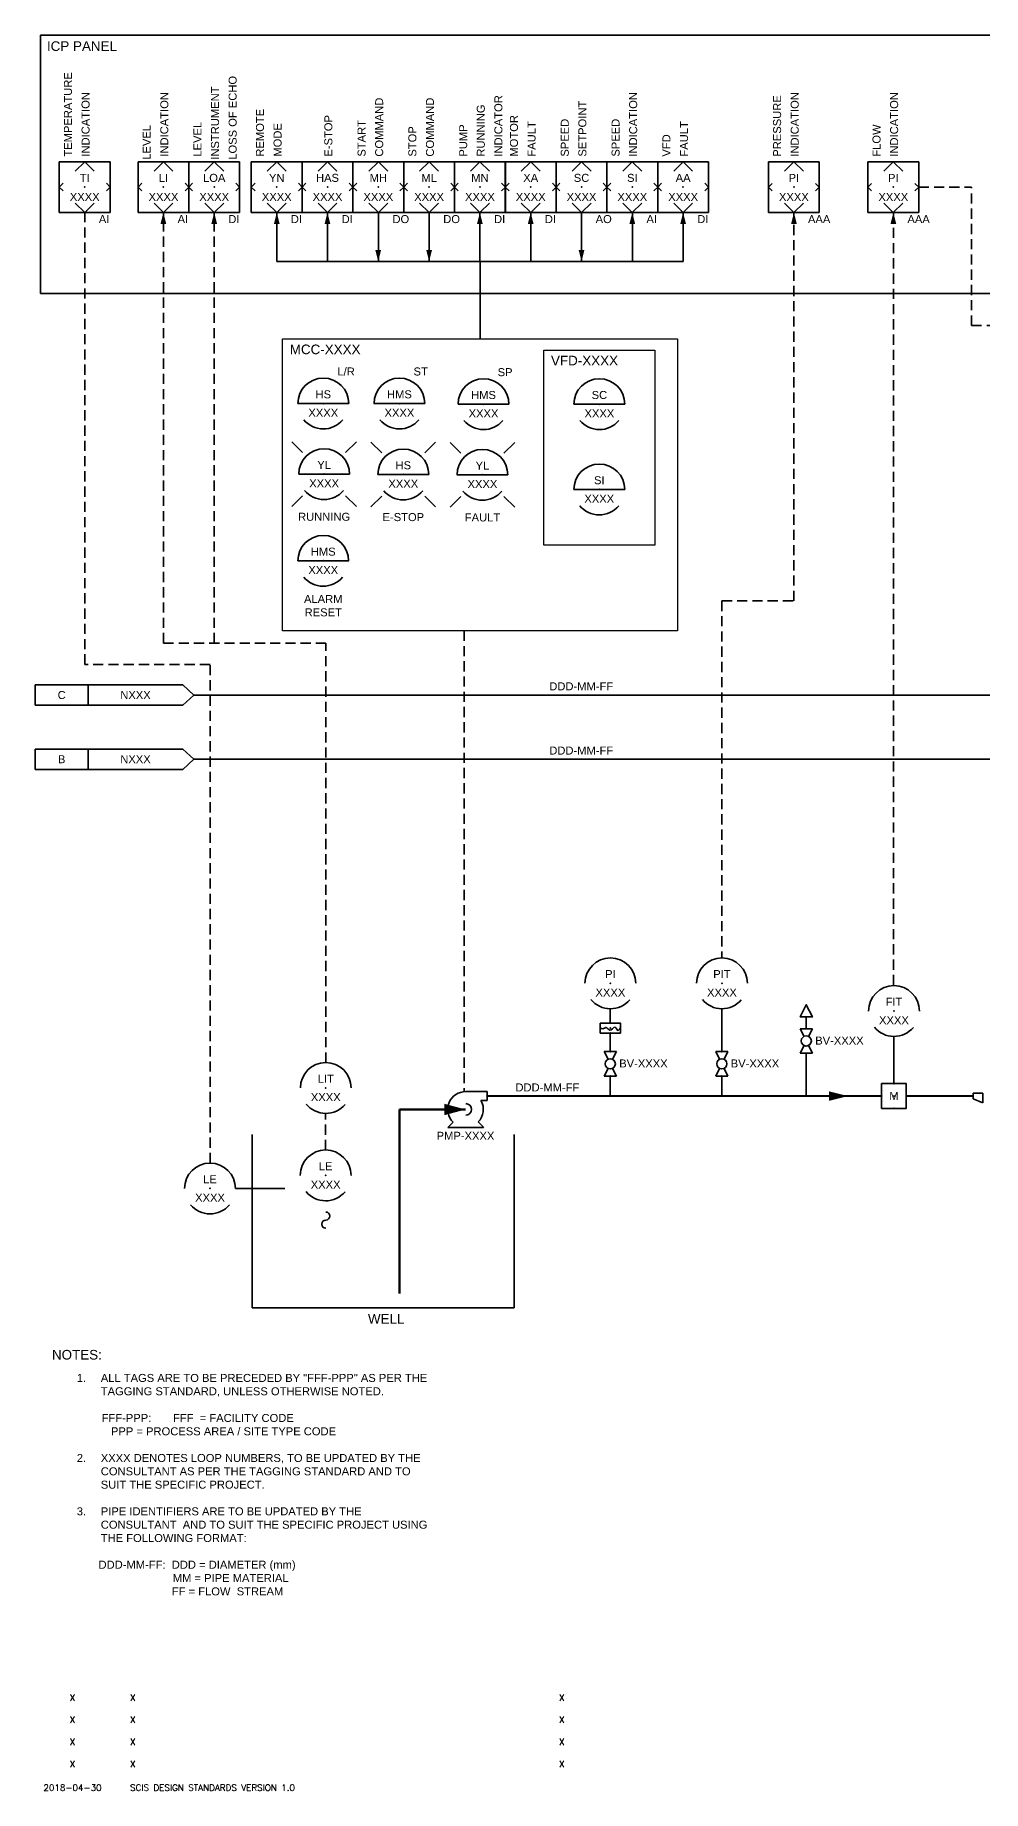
# Paper-space layout '01-Typical Well - A1 Sheet' of a CAD drawing. Extents: x 47 to 816, y 22 to 571.
# Drawn here: x 47 to 343, y 22 to 571 of the extents above; entities that cross this region are included whole.
import ezdxf
from ezdxf.enums import TextEntityAlignment as Align

# ---------------------------------------------------------------- set-up
doc = ezdxf.new("R2010")
doc.units = 0
doc.linetypes.add('HIDDEN2', pattern=[4.7625, 3.175, -1.5875])
doc.layers.add('BOR-A1', color=7, linetype='Continuous')
for name, color, linetype, lineweight in [('D-EQPM', 4, 'Continuous', 35), ('D-MAJOR', 6, 'Continuous', 70), ('D-MINOR', 4, 'Continuous', 35), ('D-VALV', 4, 'Continuous', 35), ('G-ANNO-SYMB', 4, 'Continuous', 35), ('N-ANNO-TEXT', 3, 'Continuous', 18), ('N-CONT-PANL', 3, 'Continuous', 25), ('N-EQPM', 4, 'Continuous', 35), ('N-INST', 4, 'Continuous', 35), ('N-SGNL-ELEC', 4, 'HIDDEN2', 35), ('N-SWLN', 4, '_SOFTWARE', 35)]:
    doc.layers.add(name, color=color, linetype=linetype, lineweight=lineweight)
doc.styles.add('_CGS_2-5_NOTES', font='arial.ttf', dxfattribs={"height": 2.5})
doc.styles.add('_CGS_2-5_SYMBOL', font='arial.ttf', dxfattribs={"height": 2.5})
doc.styles.get("Standard").update_dxf_attribs({"font": 'arial.ttf'})
doc.styles.add('STD2-0', font='simplex.shx', dxfattribs={"height": 2})
doc.linetypes.add('_SOFTWARE', pattern='A,8.5,1.75,["o",Standard,S=2.5,R=0,X=0,Y=-0.7969],-1.5485', length=11.7985)

# ---------------------------------------------------------------- blocks, each defined once
blk = doc.blocks.new('_N_INST_FIELD_OP ACCESS')
for start, end in [(0, 180), (219.6995, 319.7606)]:
    blk.add_arc((0, 0), 7.94, start, end)
blk.add_point((0, 0))
at = {"style": '_CGS_2-5_SYMBOL'}
blk.add_attdef('ABB', (4.41, 8.76), '', height=2.5, dxfattribs=at)
for tag, p in [('TAG', (0, 1.63)), ('NO', (0, -4.12))]:
    blk.add_attdef(tag, text='', height=2.5, dxfattribs=at).set_placement(p, align=Align.CENTER)
blk = doc.blocks.new('_N_PLC_FIELD_OP ACCESS')
for p, q in [((-7.94, 15.87), (7.94, 15.87)), ((-7.94, 0), (-7.94, 15.87)), ((0, 15.87), (-2.96, 12.91)), ((2.96, 12.91), (0, 15.87)), ((7.94, 0), (7.94, 15.87)), ((-6.76, 9.11), (-7.94, 7.94)), ((-7.94, 7.94), (-6.76, 6.76)), ((7.94, 7.94), (6.76, 9.11)), ((6.76, 6.76), (7.94, 7.94)), ((7.94, 0), (-7.94, 0)), ((-2.96, 2.96), (0, 0)), ((0, 0), (2.96, 2.96))]:
    blk.add_line(p, q)
blk.add_point((0, 7.94))
at = {"style": '_CGS_2-5_SYMBOL'}
for tag, p in [('DESCRIPTION1', (-3.99, 16.48)), ('DESCRIPTION2', (1.51, 16.48)), ('DESCRIPTION3', (7.01, 16.48))]:
    blk.add_attdef(tag, p, '', height=2.5, rotation=90, dxfattribs=at)
for tag, p in [('TAG', (0, 9.57)), ('NO', (0, 3.62))]:
    blk.add_attdef(tag, text='', height=2.5, dxfattribs=at).set_placement(p, align=Align.CENTER)
blk.add_attdef('ABB', (4.41, -3.31), '', height=2.5, dxfattribs=at)
blk = doc.blocks.new('_N_LIGHT_PANEL')
for p, q in [((-10.12, 10.08), (-6.74, 6.73)), ((10.1, 10.08), (6.72, 6.73)), ((-7.95, 0), (7.95, 0)), ((-10.12, -10.11), (-6.74, -6.76)), ((10.1, -10.11), (6.72, -6.76))]:
    blk.add_line(p, q)
for start, end in [(0, 180), (219.6995, 319.7606)]:
    blk.add_arc((0, 0), 7.94, start, end)
blk.add_point((0, 0))
at = {"style": '_CGS_2-5_SYMBOL'}
blk.add_attdef('ABB', (7.41, 4.76), '', height=2.5, dxfattribs=at)
for tag, p in [('TAG', (0, 1.63)), ('NO', (0, -4.12))]:
    blk.add_attdef(tag, text='', height=2.5, dxfattribs=at).set_placement(p, align=Align.CENTER)
blk = doc.blocks.new('_N_INST_PANEL_OP ACCESS')
blk.add_line((-7.95, 0), (7.95, 0))
for start, end in [(0, 180), (219.6995, 319.7606)]:
    blk.add_arc((0, 0), 7.94, start, end)
at = {"ltscale": 0.0508}
blk.add_point((0, 0), dxfattribs=at)
at = {"style": '_CGS_2-5_SYMBOL'}
blk.add_attdef('ABB', (4.41, 8.76), '', height=2.5, dxfattribs=at)
for tag, p in [('TAG', (0, 1.63)), ('NO', (0, -4.12))]:
    blk.add_attdef(tag, text='', height=2.5, dxfattribs=at).set_placement(p, align=Align.CENTER)
blk = doc.blocks.new('REFa')
for p, q in [((29.5148, 3.175), (0, 3.175)), ((0, -3.175), (0, 3.175)), ((32.9692, 0), (29.5148, 3.175)), ((29.5148, -3.175), (32.9692, 0)), ((0, -3.175), (29.5148, -3.175))]:
    blk.add_line(p, q)
at = {"style": '_CGS_2-5_SYMBOL'}
blk.add_attdef('A', text='', height=2.5, dxfattribs=at).set_placement((14.7574, 0), align=Align.MIDDLE_CENTER)
blk = doc.blocks.new('REFb')
for p, q in [((0, 3.175), (0, -3.175)), ((0, 3.175), (16.6116, 3.175)), ((16.6116, -3.175), (16.6116, 3.175)), ((16.6116, -3.175), (0, -3.175))]:
    blk.add_line(p, q)
at = {"style": '_CGS_2-5_SYMBOL'}
blk.add_attdef('A', text='', height=2.5, dxfattribs=at).set_placement((8.3058, 0), align=Align.MIDDLE_CENTER)
blk = doc.blocks.new('_D_VALVE_BALL - NORMALLY OPEN')
for p, q in [((2.39, 0.71), (0, 1.9)), ((0, 1.9), (0, -1.9)), ((5.23, 0.71), (7.62, 1.9)), ((7.62, 1.9), (7.62, -1.9)), ((0, -1.9), (2.39, -0.71)), ((7.62, -1.9), (5.23, -0.71))]:
    blk.add_line(p, q)
blk.add_circle((3.81, 0), 1.59)
for p in [(0, 0), (7.62, 0)]:
    blk.add_point(p)
blk = doc.blocks.new('_D_PUMP_CENTRIFUGAL')
for p, q in [((13.39, 5.59), (6.71, 5.59)), ((13.39, 2.82), (13.39, 5.59)), ((13.39, 2.82), (11.43, 2.82)), ((2.77, -3.96), (1.07, -5.64)), ((12.34, -5.64), (10.57, -3.89)), ((1.07, -5.64), (12.24, -5.64))]:
    blk.add_line(p, q)
for centre, radius, start, end in [((6.65, 0.03), 5.56, 89.3872, 225.6486), ((6.71, 0.05), 1.81, 270, 90), ((6.65, 0.03), 5.56, 315, 30.0124)]:
    blk.add_arc(centre, radius, start, end)
blk.add_point((13.39, 4.19))
at = {"extrusion": (0, 0, -1)}
blk.add_solid([(-6.68, 0), (0, 1.8), (0, -1.78)], dxfattribs=at)
at = {"style": '_CGS_2-5_SYMBOL'}
blk.add_attdef('XX', text='', height=2.5, dxfattribs=at).set_placement((13.71, -5.8), align=Align.TOP_LEFT)
blk = doc.blocks.new('_D_METER_ELECTROMAGNETIC FLOWMETER')
at = {"flags": 128}
blk.add_lwpolyline([(0, -3.86), (0, 3.86), (7.72, 3.86), (7.72, -3.86)], close=True, dxfattribs=at)
for p in [(0, 0), (3.86, 3.86), (3.86, 0), (7.72, 0), (3.86, -3.86)]:
    blk.add_point(p)
at = {"style": '_CGS_2-5_SYMBOL'}
blk.add_text('M', height=2.5, dxfattribs=at).set_placement((3.87, 0), align=Align.MIDDLE_CENTER)
blk = doc.blocks.new('_D_METER_LEVEL ULTRASOUND')
for centre, radius, start, end in [((0, 0), 7.94, 0, 180), ((0, 0), 7.94, 219.6995, 319.7606), ((0.04, -15.24), 1.27, 90, 270), ((0.04, -12.7), 1.27, 270, 90)]:
    blk.add_arc(centre, radius, start, end)
blk.add_point((0, 0))
at = {"style": '_CGS_2-5_SYMBOL'}
blk.add_attdef('ABB', (4.41, 8.76), '', height=2.5, dxfattribs=at)
for tag, p in [('TAG', (0, 1.63)), ('NO', (0, -4.12))]:
    blk.add_attdef(tag, text='', height=2.5, dxfattribs=at).set_placement(p, align=Align.CENTER)
blk = doc.blocks.new('_D_MISC_ECC REDUCER')
for p, q in [((0, -0.9), (0, 0.9)), ((0, 0.9), (3.05, 0.9)), ((3.05, -2.14), (3.05, 0.9)), ((3.05, -2.14), (0, -0.9))]:
    blk.add_line(p, q)
blk = doc.blocks.new('CGS A1 REV ATT')
at = {"layer": 'BOR-A1', "color": 1, "style": 'STD2-0'}
for tag, p in [('R5-DATE', (58.99, 50.62)), ('R5-BY', (211.87, 50.62)), ('R4-DATE', (58.99, 43.7)), ('R4-BY', (211.87, 43.7)), ('R3-DATE', (58.99, 36.78)), ('R3-BY', (211.87, 36.78)), ('R2-DATE', (58.99, 29.86)), ('R2-BY', (211.87, 29.86)), ('R1-DATE', (58.99, 22.46)), ('R1-BY', (211.87, 22.46))]:
    blk.add_attdef(tag, text='', height=2, dxfattribs=at).set_placement(p, align=Align.CENTER)
for tag, p in [('R5-DESC', (76.99, 50.62)), ('R4-DESC', (76.99, 43.7)), ('R3-DESC', (76.99, 36.78)), ('R2-DESC', (76.99, 29.86)), ('R1-DESC', (76.99, 22.46))]:
    blk.add_attdef(tag, p, '', height=2, dxfattribs=at)

psp = doc.layouts.new('01-Typical Well - A1 Sheet')

# ---------------------------------------------------------------- linework, layer by layer
at = {"layer": 'D-EQPM', "ltscale": 0.0508}
for p, q in [((115.15, 173.39), (115.15, 227.52)), ((197.01, 173.39), (197.01, 227.52)), ((197.01, 173.39), (115.15, 173.39)), ((166.7, 173.39), (197.01, 173.39))]:
    psp.add_line(p, q, dxfattribs=at)
at = {"layer": 'D-MAJOR'}
for p, q in [((188.54, 239.52), (311.81, 239.55)), ((319.54, 239.55), (340.42, 239.53)), ((161.17, 235.32), (181.83, 235.32)), ((161.17, 177.87), (161.17, 235.32))]:
    psp.add_line(p, q, dxfattribs=at)
at = {"layer": 'D-MINOR'}
for p, q in [((96.88, 364.82), (594.67, 364.82)), ((96.88, 344.76), (580.39, 344.76)), ((227.03, 266.81), (227.03, 262.35)), ((261.88, 266.81), (261.88, 253.41)), ((227.03, 259.2), (227.03, 253.41)), ((288.28, 252.93), (288.28, 239.53)), ((227.03, 245.79), (227.03, 239.53)), ((261.88, 245.79), (261.88, 239.53))]:
    psp.add_line(p, q, dxfattribs=at)
at = {"layer": 'D-MINOR', "ltscale": 0.0508, "flags": 128}
psp.add_lwpolyline([(288.28, 260.55), (288.28, 264.23), (286.38, 264.23), (288.28, 268.04), (290.19, 264.23), (288.28, 264.23)], dxfattribs=at)
at = {"layer": 'N-ANNO-TEXT'}
for points in [[(122.81, 515.56, 0, 1.8, 0), (122.81, 511.96, 1.8, 1.8, 0)], [(138.64, 515.56, 0, 1.8, 0), (138.64, 511.96, 1.8, 1.8, 0)], [(186.27, 515.56, 0, 1.8, 0), (186.27, 511.96, 1.8, 1.8, 0)], [(202.17, 515.56, 0, 1.8, 0), (202.17, 511.96, 1.8, 1.8, 0)], [(233.92, 515.56, 0, 1.8, 0), (233.92, 511.96, 1.8, 1.8, 0)], [(249.8, 515.56, 0, 1.8, 0), (249.8, 511.96, 1.8, 1.8, 0)], [(154.52, 500.26, 0, 1.8, 0), (154.52, 503.86, 1.8, 1.8, 0)], [(170.42, 500.26, 0, 1.8, 0), (170.42, 503.86, 1.8, 1.8, 0)], [(218.05, 500.26, 0, 1.8, 0), (218.05, 503.86, 1.8, 1.8, 0)], [(301.33, 239.53, 0, 3, 0), (295.33, 239.53, 3, 3, 0)]]:
    psp.add_lwpolyline(points, format="xyseb", dxfattribs=at)
at = {"layer": 'N-CONT-PANL', "ltscale": 10}
for points in [[(124.59, 476.11), (248.08, 476.11), (248.08, 384.89), (124.59, 384.89)], [(206.23, 472.6), (240.98, 472.6), (240.98, 411.65), (206.23, 411.65)]]:
    psp.add_lwpolyline(points, close=True, dxfattribs=at)
at = {"layer": 'N-EQPM', "ltscale": 0.0508, "flags": 128}
psp.add_lwpolyline([(223.87, 262.35), (223.87, 259.2), (230.19, 259.2), (230.19, 262.35)], close=True, dxfattribs=at)
at = {"layer": 'N-EQPM', "ltscale": 0.0508}
psp.add_open_spline([(223.97, 260.85), (224.21, 260.66), (224.46, 260.6), (224.71, 260.57), (225.02, 260.53), (225.34, 260.95), (225.65, 260.95), (226.1, 260.95), (226.49, 260.19), (226.92, 260.14), (227.45, 260.08), (228.05, 261.06), (228.54, 261.05), (228.91, 261.05), (229.19, 259.78), (229.51, 260.04), (229.73, 260.21), (229.96, 260.46), (230.14, 260.77)], degree=3, knots=[0, 0, 0, 0, 0.104363, 0.104363, 0.104363, 0.238702, 0.238702, 0.238702, 0.438447, 0.438447, 0.438447, 0.685524, 0.685524, 0.685524, 0.871168, 0.871168, 0.871168, 1, 1, 1, 1], dxfattribs=at)
for p in [(227.04, 262.35), (227.04, 260.77), (227.04, 259.2)]:
    psp.add_point(p, dxfattribs=at)
at = {"layer": 'N-INST', "ltscale": 0.0508}
for p, q in [((227.04, 259.2), (227.04, 259.17)), ((315.67, 258.16), (315.67, 243.41))]:
    psp.add_line(p, q, dxfattribs=at)
at = {"layer": 'N-INST', "ltscale": 10}
psp.add_line((109.89, 210.66), (125.3, 210.66), dxfattribs=at)
at = {"layer": 'N-INST'}
psp.add_lwpolyline([(48.99, 570.97), (816, 570.97), (816, 490.3), (48.99, 490.3)], close=True, dxfattribs=at)
at = {"layer": 'N-SGNL-ELEC'}
for p, q in [((323.44, 523.49), (339.89, 523.49)), ((339.89, 480.25), (339.89, 523.49)), ((62.8, 374.38), (62.8, 515.56)), ((87.41, 381.03), (87.41, 515.54)), ((103.29, 381.03), (103.29, 515.54)), ((284.42, 394.22), (284.43, 515.54)), ((315.5, 515.54), (315.51, 274.04)), ((339.89, 480.25), (493.8, 480.25)), ((261.92, 394.22), (261.92, 282.69)), ((261.92, 394.22), (284.42, 394.22)), ((181.34, 384.89), (181.34, 240.89)), ((87.41, 381.03), (138.12, 381.03)), ((138.12, 250), (138.12, 381.03)), ((101.95, 374.38), (62.8, 374.38)), ((101.95, 218.6), (101.95, 374.38)), ((138.08, 222.67), (138.08, 234.13))]:
    psp.add_line(p, q, dxfattribs=at)
for points in [[(87.39, 515.56, 0, 1.8, 0), (87.39, 511.96, 1.8, 1.8, 0)], [(103.26, 515.56, 0, 1.8, 0), (103.26, 511.96, 1.8, 1.8, 0)]]:
    psp.add_lwpolyline(points, format="xyseb", dxfattribs=at)
at = {"layer": 'N-SGNL-ELEC', "linetype": 'Continuous'}
for points in [[(284.42, 515.54, 0, 1.8, 0), (284.42, 511.94, 1.8, 1.8, 0)], [(315.5, 515.54, 0, 1.8, 0), (315.5, 511.94, 1.8, 1.8, 0)]]:
    psp.add_lwpolyline(points, format="xyseb", dxfattribs=at)
at = {"layer": 'N-SWLN'}
for p, q in [((122.84, 500.26), (122.83, 515.55)), ((138.68, 500.26), (138.67, 515.56)), ((154.56, 500.26), (154.55, 515.56)), ((170.46, 500.26), (170.45, 515.55)), ((186.31, 500.26), (186.3, 515.56)), ((202.21, 500.26), (202.2, 515.55)), ((218.08, 500.26), (218.07, 515.55)), ((233.96, 500.26), (233.95, 515.55)), ((249.83, 500.26), (249.82, 515.55)), ((249.83, 500.26), (122.84, 500.26)), ((186.34, 476.11), (186.34, 500.26))]:
    psp.add_line(p, q, dxfattribs=at)

# ---------------------------------------------------------------- block references
psp.add_blockref('CGS A1 REV ATT', (0, 0)).add_auto_attribs({'R1-DATE': '2018-04-30', 'R1-DESC': 'SCIS DESIGN STANDARDS VERSION 1.0', 'R2-DATE': 'X', 'R2-DESC': 'X', 'R2-BY': 'X', 'R3-DATE': 'X', 'R3-DESC': 'X', 'R3-BY': 'X', 'R4-DATE': 'X', 'R4-DESC': 'X', 'R4-BY': 'X', 'R5-DATE': 'X', 'R5-DESC': 'X', 'R5-BY': 'X'})
at = {"layer": 'D-EQPM', "ltscale": 0.0508}
psp.add_blockref('_D_PUMP_CENTRIFUGAL', (175.15, 235.33), dxfattribs=at)
at = {"layer": 'D-VALV', "ltscale": 0.0508, "rotation": 90}
for p in [(288.28, 252.93), (227.03, 245.79), (261.88, 245.79)]:
    psp.add_blockref('_D_VALVE_BALL - NORMALLY OPEN', p, dxfattribs=at)
at = {"layer": 'D-VALV', "ltscale": 0.0508}
psp.add_blockref('_D_MISC_ECC REDUCER', (340.42, 239.53), dxfattribs=at)
at = {"layer": 'G-ANNO-SYMB'}
for name, p, values in [('REFb', (47.3, 364.82), {'A': 'C'}), ('REFa', (63.91, 364.82), {'A': 'NXXX'}), ('REFb', (47.3, 344.76), {'A': 'B'}), ('REFa', (63.91, 344.76), {'A': 'NXXX'})]:
    psp.add_blockref(name, p, dxfattribs=at).add_auto_attribs(values)
at = {"layer": 'N-INST'}
for name, p, values in [('_N_PLC_FIELD_OP ACCESS', (62.8, 515.56), {'DESCRIPTION2': ' INDICATION', 'DESCRIPTION1': ' TEMPERATURE', 'TAG': 'TI', 'NO': 'XXXX', 'ABB': 'AI'}), ('_N_PLC_FIELD_OP ACCESS', (103.26, 515.56), {'DESCRIPTION3': 'LOSS OF ECHO', 'DESCRIPTION2': 'INSTRUMENT', 'DESCRIPTION1': ' LEVEL', 'TAG': 'LOA', 'NO': 'XXXX', 'ABB': 'DI'}), ('_N_PLC_FIELD_OP ACCESS', (87.41, 515.56), {'DESCRIPTION2': ' INDICATION', 'DESCRIPTION1': 'LEVEL', 'TAG': 'LI', 'NO': 'XXXX', 'ABB': 'AI'}), ('_N_PLC_FIELD_OP ACCESS', (154.55, 515.56), {'DESCRIPTION2': ' COMMAND', 'DESCRIPTION1': ' START', 'TAG': 'MH', 'NO': 'XXXX', 'ABB': 'DO'}), ('_N_PLC_FIELD_OP ACCESS', (170.42, 515.56), {'DESCRIPTION2': ' COMMAND', 'DESCRIPTION1': ' STOP', 'TAG': 'ML', 'NO': 'XXXX', 'ABB': 'DO'}), ('_N_PLC_FIELD_OP ACCESS', (186.3, 515.56), {'DESCRIPTION3': ' INDICATOR', 'DESCRIPTION2': ' RUNNING', 'DESCRIPTION1': ' PUMP', 'TAG': 'MN', 'NO': 'XXXX', 'ABB': 'DI'}), ('_N_PLC_FIELD_OP ACCESS', (218.05, 515.56), {'DESCRIPTION2': ' SETPOINT', 'DESCRIPTION1': ' SPEED', 'TAG': 'SC', 'NO': 'XXXX', 'ABB': 'AO'}), ('_N_PLC_FIELD_OP ACCESS', (233.92, 515.56), {'DESCRIPTION2': ' INDICATION', 'DESCRIPTION1': ' SPEED', 'TAG': 'SI', 'NO': 'XXXX', 'ABB': 'AI'}), ('_N_PLC_FIELD_OP ACCESS', (284.4, 515.54), {'DESCRIPTION2': ' INDICATION', 'DESCRIPTION1': ' PRESSURE', 'TAG': 'PI', 'NO': 'XXXX', 'ABB': 'AAA'}), ('_N_PLC_FIELD_OP ACCESS', (315.47, 515.54), {'DESCRIPTION2': ' INDICATION', 'DESCRIPTION1': ' FLOW', 'TAG': 'PI', 'NO': 'XXXX', 'ABB': 'AAA'}), ('_N_PLC_FIELD_OP ACCESS', (122.8, 515.56), {'DESCRIPTION2': ' MODE', 'DESCRIPTION1': ' REMOTE', 'TAG': 'YN', 'NO': 'XXXX', 'ABB': 'DI'}), ('_N_PLC_FIELD_OP ACCESS', (138.67, 515.56), {'DESCRIPTION2': ' E-STOP', 'TAG': 'HAS', 'NO': 'XXXX', 'ABB': 'DI'}), ('_N_PLC_FIELD_OP ACCESS', (202.17, 515.56), {'DESCRIPTION2': ' FAULT', 'DESCRIPTION1': ' MOTOR', 'TAG': 'XA', 'NO': 'XXXX', 'ABB': 'DI'}), ('_N_PLC_FIELD_OP ACCESS', (249.8, 515.56), {'DESCRIPTION2': ' FAULT', 'DESCRIPTION1': ' VFD', 'TAG': 'AA', 'NO': 'XXXX', 'ABB': 'DI'}), ('_N_INST_PANEL_OP ACCESS', (137.35, 455.88), {'NO': 'XXXX', 'TAG': 'HS', 'ABB': 'L/R'}), ('_N_INST_PANEL_OP ACCESS', (161.14, 455.88), {'NO': 'XXXX', 'TAG': 'HMS', 'ABB': 'ST'}), ('_N_INST_PANEL_OP ACCESS', (187.42, 455.67), {'NO': 'XXXX', 'TAG': 'HMS', 'ABB': 'SP'}), ('_N_INST_FIELD_OP ACCESS', (227.07, 274.75), {'NO': 'XXXX', 'TAG': 'PI'}), ('_N_INST_FIELD_OP ACCESS', (261.92, 274.75), {'NO': 'XXXX', 'TAG': 'PIT'}), ('_N_INST_FIELD_OP ACCESS', (315.68, 266.1), {'NO': 'XXXX', 'TAG': 'FIT'}), ('_N_INST_FIELD_OP ACCESS', (138.12, 242.06), {'NO': 'XXXX', 'TAG': 'LIT'}), ('_N_INST_FIELD_OP ACCESS', (101.95, 210.66), {'NO': 'XXXX', 'TAG': 'LE'})]:
    psp.add_blockref(name, p, dxfattribs=at).add_auto_attribs(values)
ref = psp.add_blockref('_N_INST_PANEL_OP ACCESS', (223.63, 455.67), dxfattribs=at)
ref.add_attrib('NO', 'XXXX', dxfattribs={"layer": '0', "height": 2.5, "style": '_CGS_2-5_SYMBOL'}).set_placement((223.63, 451.55), align=Align.CENTER)
ref.add_attrib('TAG', 'SC', dxfattribs={"layer": '0', "height": 2.5, "style": '_CGS_2-5_SYMBOL'}).set_placement((223.63, 457.3), align=Align.CENTER)
ref = psp.add_blockref('_N_LIGHT_PANEL', (137.61, 433.82), dxfattribs=at)
ref.add_attrib('TAG', 'YL', dxfattribs={"layer": '0', "height": 2.5, "style": '_CGS_2-5_SYMBOL'}).set_placement((137.61, 435.45), align=Align.CENTER)
ref.add_attrib('NO', 'XXXX', dxfattribs={"layer": '0', "height": 2.5, "style": '_CGS_2-5_SYMBOL'}).set_placement((137.61, 429.7), align=Align.CENTER)
ref = psp.add_blockref('_N_LIGHT_PANEL', (162.35, 433.71), dxfattribs=at)
ref.add_attrib('TAG', 'HS', dxfattribs={"layer": '0', "height": 2.5, "style": '_CGS_2-5_SYMBOL'}).set_placement((162.35, 435.34), align=Align.CENTER)
ref.add_attrib('NO', 'XXXX', dxfattribs={"layer": '0', "height": 2.5, "style": '_CGS_2-5_SYMBOL'}).set_placement((162.35, 429.6), align=Align.CENTER)
ref = psp.add_blockref('_N_LIGHT_PANEL', (187.08, 433.61), dxfattribs=at)
ref.add_attrib('TAG', 'YL', dxfattribs={"layer": '0', "height": 2.5, "style": '_CGS_2-5_SYMBOL'}).set_placement((187.08, 435.24), align=Align.CENTER)
ref.add_attrib('NO', 'XXXX', dxfattribs={"layer": '0', "height": 2.5, "style": '_CGS_2-5_SYMBOL'}).set_placement((187.08, 429.49), align=Align.CENTER)
ref = psp.add_blockref('_N_INST_PANEL_OP ACCESS', (223.59, 429.03), dxfattribs=at)
ref.add_attrib('NO', 'XXXX', dxfattribs={"layer": '0', "height": 2.5, "style": '_CGS_2-5_SYMBOL'}).set_placement((223.59, 424.91), align=Align.CENTER)
ref.add_attrib('TAG', 'SI', dxfattribs={"layer": '0', "height": 2.5, "style": '_CGS_2-5_SYMBOL'}).set_placement((223.59, 430.66), align=Align.CENTER)
ref = psp.add_blockref('_N_INST_PANEL_OP ACCESS', (137.33, 406.74), dxfattribs=at)
ref.add_attrib('NO', 'XXXX', dxfattribs={"layer": '0', "height": 2.5, "style": '_CGS_2-5_SYMBOL'}).set_placement((137.33, 402.63), align=Align.CENTER)
ref.add_attrib('TAG', 'HMS', dxfattribs={"layer": '0', "height": 2.5, "style": '_CGS_2-5_SYMBOL'}).set_placement((137.33, 408.37), align=Align.CENTER)
at = {"layer": 'N-INST', "ltscale": 0.0508}
psp.add_blockref('_D_METER_ELECTROMAGNETIC FLOWMETER', (311.81, 239.55), dxfattribs=at)
at = {"layer": 'N-INST'}
ref = psp.add_blockref('_D_METER_LEVEL ULTRASOUND', (138.08, 214.74), dxfattribs=at)
ref.add_attrib('TAG', 'LE', dxfattribs={"layer": '0', "height": 2.5, "style": '_CGS_2-5_SYMBOL'}).set_placement((138.08, 216.37), align=Align.CENTER)
ref.add_attrib('NO', 'XXXX', dxfattribs={"layer": '0', "height": 2.5, "style": '_CGS_2-5_SYMBOL'}).set_placement((138.08, 210.62), align=Align.CENTER)

# ---------------------------------------------------------------- texts
at = {"layer": 'N-ANNO-TEXT', "style": '_CGS_2-5_NOTES'}
for s, insert, char_height, width, attachment_point in [('ICP PANEL', (50.99, 569.04), 3, 103.4701, 1), ('MCC-XXXX', (126.87, 474.3), 3, 58.28, 1), ('VFD-XXXX', (208.5, 470.8), 3, 58.28, 1), ('RUNNING', (137.61, 421.76), 2.5, 42.0547, 2), ('E-STOP', (162.36, 421.65), 2.5, 42.0547, 2), ('FAULT', (187.09, 421.55), 2.5, 42.0547, 2), ('ALARM\\PRESET', (137.34, 396.06), 2.5, 42.0547, 2), ('DDD-MM-FF', (207.97, 368.78), 2.5, 42.0547, 1), ('DDD-MM-FF', (207.97, 348.72), 2.5, 42.0547, 1), ('BV-XXXX', (298.64, 258.11), 2.5, 42.0547, 2), ('BV-XXXX', (237.39, 250.97), 2.5, 42.0547, 2), ('BV-XXXX', (272.24, 250.97), 2.5, 42.0547, 2), ('DDD-MM-FF', (197.39, 243.47), 2.5, 42.0547, 1), ('PMP-XXXX', (181.79, 228.37), 2.5, 42.0547, 2), ('WELL', (157.01, 171.45), 3, 58.28, 2), ('NOTES:', (52.56, 160.22), 3, 58.28, 1), ('\\pi-7.5,l7.5,t7.5;1.^IALL TAGS ARE TO BE PRECEDED BY "FFF-PPP" AS PER THE TAGGING STANDARD, UNLESS OTHERWISE NOTED.\\P\\pi0,l0,tz;\\P        FFF-PPP:       FFF  = FACILITY CODE^I^I^I^I^I                     PPP = PROCESS AREA / SITE TYPE CODE \\P\\P\\pi-7.5,l7.5,t7.5;2.^IXXXX DENOTES LOOP NUMBERS, TO BE UPDATED BY THE CONSULTANT AS PER THE TAGGING STANDARD AND TO SUIT THE SPECIFIC PROJECT.\\P\\pi0,l0,tz;\\P\\pi-7.5,l7.5,t7.5;3.^IPIPE IDENTIFIERS ARE TO BE UPDATED BY THE CONSULTANT  AND TO SUIT THE SPECIFIC PROJECT USING THE FOLLOWING FORMAT:\\P\\pi0,l0,tz;\\P       DDD-MM-FF:  DDD = DIAMETER (mm)\\P^I^I^IMM = PIPE MATERIAL\\P^I^I          FF = FLOW  STREAM  ', (60.32, 152.72), 2.5, 109.7185, 1)]:
    psp.add_mtext(s, dxfattribs=dict(at, insert=insert, char_height=char_height, width=width, attachment_point=attachment_point))

doc.saveas('drawing.dxf')
